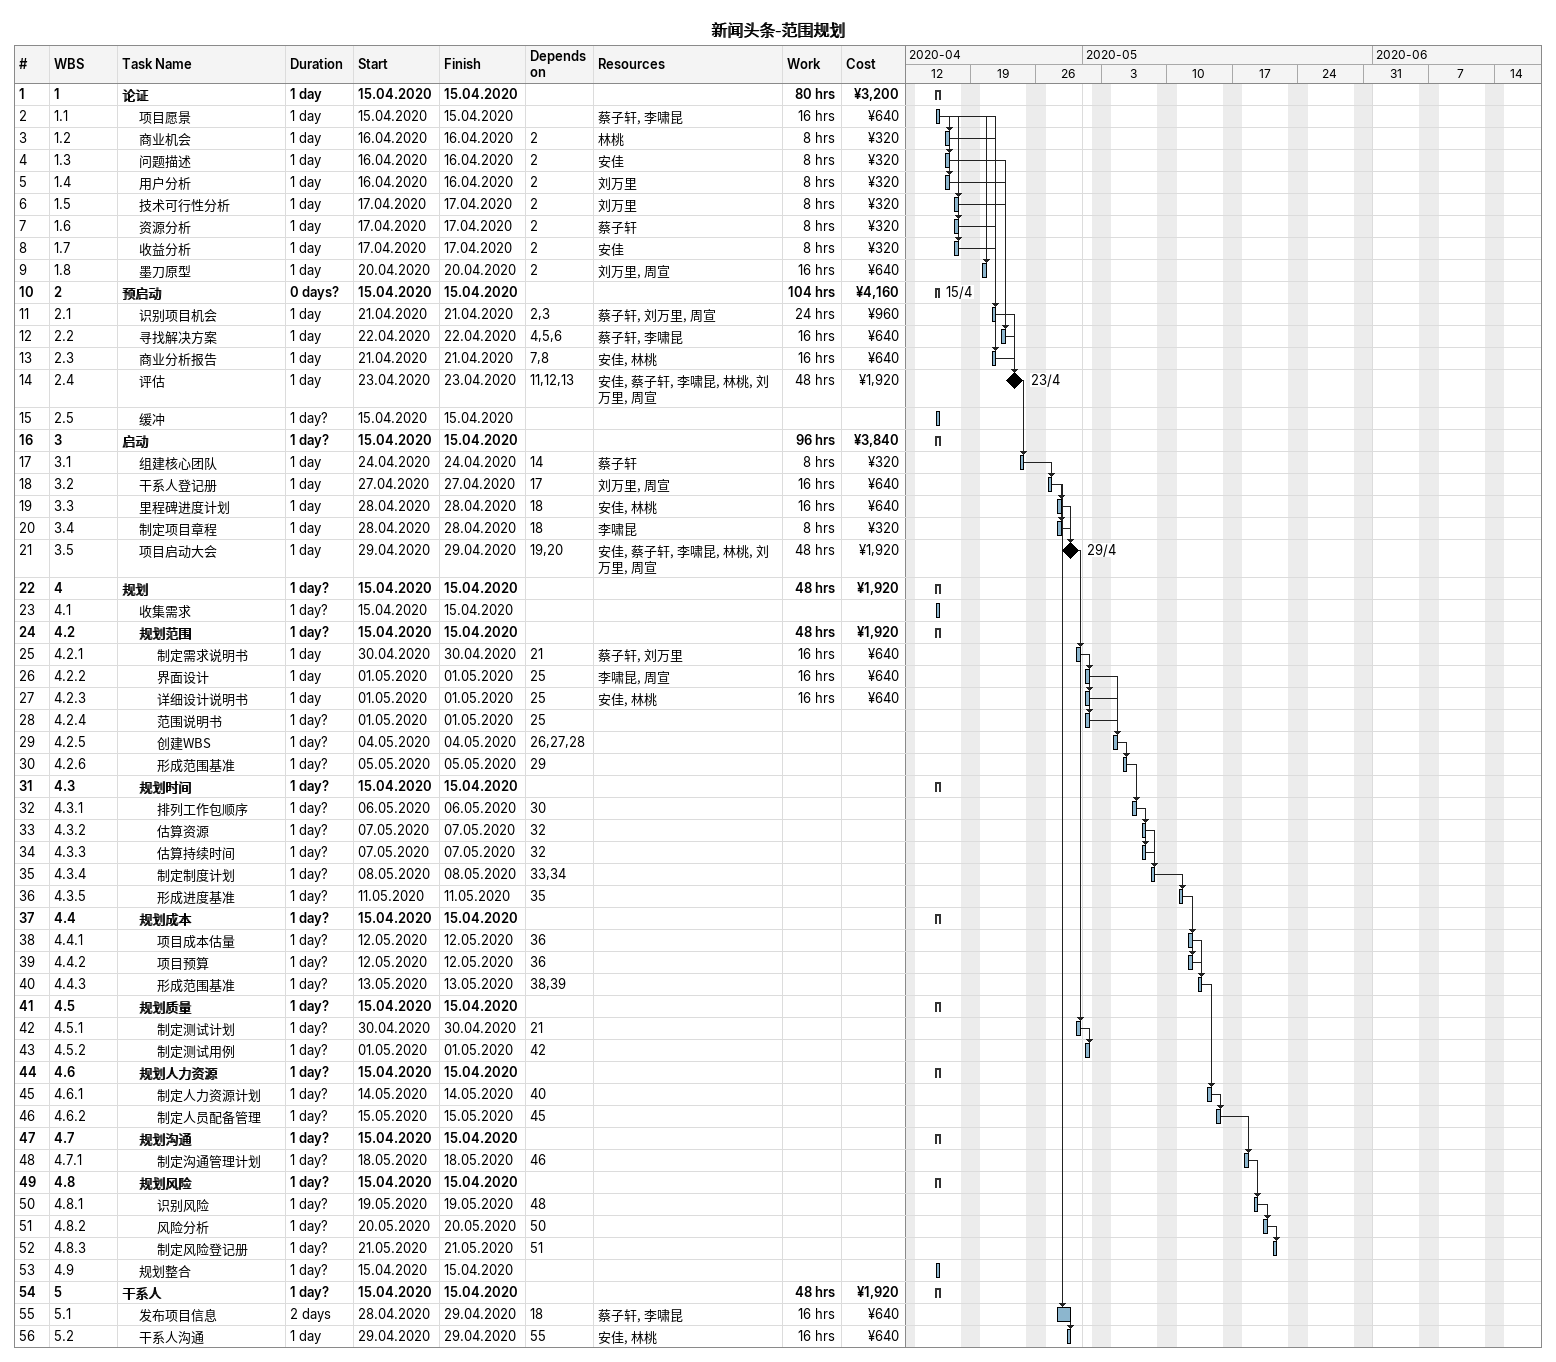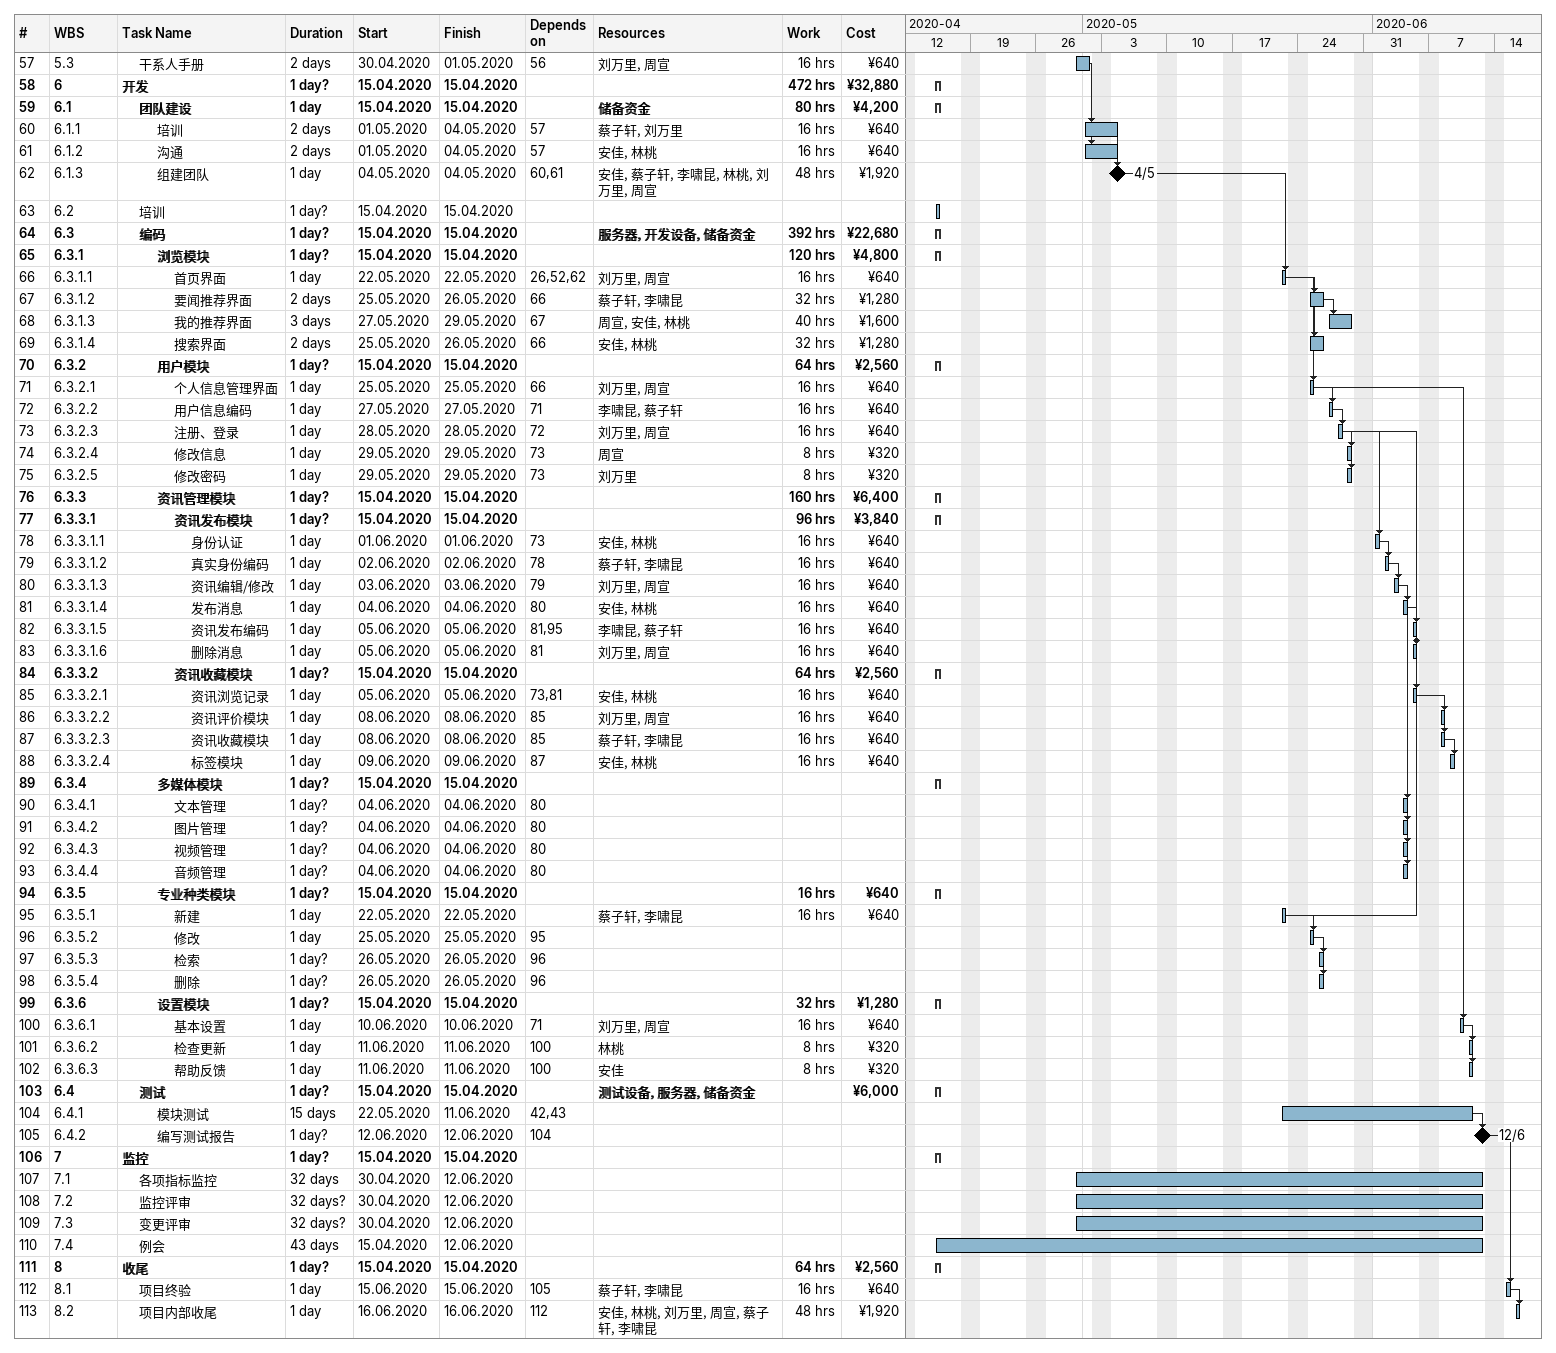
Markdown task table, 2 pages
新闻头条-范围规划

| ID | WBS | Task | Duration | Start | Finish | Predecessors | Resources | Work (h) | Cost (¥) |
|---|---|---|---|---|---|---|---|---|---|
| 1 | 1 | **论证** | 1d | 2020-04-15 | 2020-04-15 |  |  | 80 | 3200 |
| 2 | 1.1 | 项目愿景 | 1d | 2020-04-15 | 2020-04-15 |  | 蔡子轩, 李啸昆 | 16 | 640 |
| 3 | 1.2 | 商业机会 | 1d | 2020-04-16 | 2020-04-16 | 2 | 林桃 | 8 | 320 |
| 4 | 1.3 | 问题描述 | 1d | 2020-04-16 | 2020-04-16 | 2 | 安佳 | 8 | 320 |
| 5 | 1.4 | 用户分析 | 1d | 2020-04-16 | 2020-04-16 | 2 | 刘万里 | 8 | 320 |
| 6 | 1.5 | 技术可行性分析 | 1d | 2020-04-17 | 2020-04-17 | 2 | 刘万里 | 8 | 320 |
| 7 | 1.6 | 资源分析 | 1d | 2020-04-17 | 2020-04-17 | 2 | 蔡子轩 | 8 | 320 |
| 8 | 1.7 | 收益分析 | 1d | 2020-04-17 | 2020-04-17 | 2 | 安佳 | 8 | 320 |
| 9 | 1.8 | 墨刀原型 | 1d | 2020-04-20 | 2020-04-20 | 2 | 刘万里, 周宣 | 16 | 640 |
| 10 | 2 | **预启动** | 0d? | 2020-04-15 | 2020-04-15 |  |  | 104 | 4160 |
| 11 | 2.1 | 识别项目机会 | 1d | 2020-04-21 | 2020-04-21 | 2, 3 | 蔡子轩, 刘万里, 周宣 | 24 | 960 |
| 12 | 2.2 | 寻找解决方案 | 1d | 2020-04-22 | 2020-04-22 | 4, 5, 6 | 蔡子轩, 李啸昆 | 16 | 640 |
| 13 | 2.3 | 商业分析报告 | 1d | 2020-04-21 | 2020-04-21 | 7, 8 | 安佳, 林桃 | 16 | 640 |
| 14 | 2.4 | 评估 | 1d | 2020-04-23 | 2020-04-23 | 11, 12, 13 | 安佳, 蔡子轩, 李啸昆, 林桃, 刘万里, 周宣 | 48 | 1920 |
| 15 | 2.5 | 缓冲 | 1d? | 2020-04-15 | 2020-04-15 |  |  |  |  |
| 16 | 3 | **启动** | 1d? | 2020-04-15 | 2020-04-15 |  |  | 96 | 3840 |
| 17 | 3.1 | 组建核心团队 | 1d | 2020-04-24 | 2020-04-24 | 14 | 蔡子轩 | 8 | 320 |
| 18 | 3.2 | 干系人登记册 | 1d | 2020-04-27 | 2020-04-27 | 17 | 刘万里, 周宣 | 16 | 640 |
| 19 | 3.3 | 里程碑进度计划 | 1d | 2020-04-28 | 2020-04-28 | 18 | 安佳, 林桃 | 16 | 640 |
| 20 | 3.4 | 制定项目章程 | 1d | 2020-04-28 | 2020-04-28 | 18 | 李啸昆 | 8 | 320 |
| 21 | 3.5 | 项目启动大会 | 1d | 2020-04-29 | 2020-04-29 | 19, 20 | 安佳, 蔡子轩, 李啸昆, 林桃, 刘万里, 周宣 | 48 | 1920 |
| 22 | 4 | **规划** | 1d? | 2020-04-15 | 2020-04-15 |  |  | 48 | 1920 |
| 23 | 4.1 | 收集需求 | 1d? | 2020-04-15 | 2020-04-15 |  |  |  |  |
| 24 | 4.2 | **规划范围** | 1d? | 2020-04-15 | 2020-04-15 |  |  | 48 | 1920 |
| 25 | 4.2.1 | 制定需求说明书 | 1d | 2020-04-30 | 2020-04-30 | 21 | 蔡子轩, 刘万里 | 16 | 640 |
| 26 | 4.2.2 | 界面设计 | 1d | 2020-05-01 | 2020-05-01 | 25 | 李啸昆, 周宣 | 16 | 640 |
| 27 | 4.2.3 | 详细设计说明书 | 1d | 2020-05-01 | 2020-05-01 | 25 | 安佳, 林桃 | 16 | 640 |
| 28 | 4.2.4 | 范围说明书 | 1d? | 2020-05-01 | 2020-05-01 | 25 |  |  |  |
| 29 | 4.2.5 | 创建WBS | 1d? | 2020-05-04 | 2020-05-04 | 26, 27, 28 |  |  |  |
| 30 | 4.2.6 | 形成范围基准 | 1d? | 2020-05-05 | 2020-05-05 | 29 |  |  |  |
| 31 | 4.3 | **规划时间** | 1d? | 2020-04-15 | 2020-04-15 |  |  |  |  |
| 32 | 4.3.1 | 排列工作包顺序 | 1d? | 2020-05-06 | 2020-05-06 | 30 |  |  |  |
| 33 | 4.3.2 | 估算资源 | 1d? | 2020-05-07 | 2020-05-07 | 32 |  |  |  |
| 34 | 4.3.3 | 估算持续时间 | 1d? | 2020-05-07 | 2020-05-07 | 32 |  |  |  |
| 35 | 4.3.4 | 制定制度计划 | 1d? | 2020-05-08 | 2020-05-08 | 33, 34 |  |  |  |
| 36 | 4.3.5 | 形成进度基准 | 1d? | 2020-05-11 | 2020-05-11 | 35 |  |  |  |
| 37 | 4.4 | **规划成本** | 1d? | 2020-04-15 | 2020-04-15 |  |  |  |  |
| 38 | 4.4.1 | 项目成本估量 | 1d? | 2020-05-12 | 2020-05-12 | 36 |  |  |  |
| 39 | 4.4.2 | 项目预算 | 1d? | 2020-05-12 | 2020-05-12 | 36 |  |  |  |
| 40 | 4.4.3 | 形成范围基准 | 1d? | 2020-05-13 | 2020-05-13 | 38, 39 |  |  |  |
| 41 | 4.5 | **规划质量** | 1d? | 2020-04-15 | 2020-04-15 |  |  |  |  |
| 42 | 4.5.1 | 制定测试计划 | 1d? | 2020-04-30 | 2020-04-30 | 21 |  |  |  |
| 43 | 4.5.2 | 制定测试用例 | 1d? | 2020-05-01 | 2020-05-01 | 42 |  |  |  |
| 44 | 4.6 | **规划人力资源** | 1d? | 2020-04-15 | 2020-04-15 |  |  |  |  |
| 45 | 4.6.1 | 制定人力资源计划 | 1d? | 2020-05-14 | 2020-05-14 | 40 |  |  |  |
| 46 | 4.6.2 | 制定人员配备管理 | 1d? | 2020-05-15 | 2020-05-15 | 45 |  |  |  |
| 47 | 4.7 | **规划沟通** | 1d? | 2020-04-15 | 2020-04-15 |  |  |  |  |
| 48 | 4.7.1 | 制定沟通管理计划 | 1d? | 2020-05-18 | 2020-05-18 | 46 |  |  |  |
| 49 | 4.8 | **规划风险** | 1d? | 2020-04-15 | 2020-04-15 |  |  |  |  |
| 50 | 4.8.1 | 识别风险 | 1d? | 2020-05-19 | 2020-05-19 | 48 |  |  |  |
| 51 | 4.8.2 | 风险分析 | 1d? | 2020-05-20 | 2020-05-20 | 50 |  |  |  |
| 52 | 4.8.3 | 制定风险登记册 | 1d? | 2020-05-21 | 2020-05-21 | 51 |  |  |  |
| 53 | 4.9 | 规划整合 | 1d? | 2020-04-15 | 2020-04-15 |  |  |  |  |
| 54 | 5 | **干系人** | 1d? | 2020-04-15 | 2020-04-15 |  |  | 48 | 1920 |
| 55 | 5.1 | 发布项目信息 | 2d | 2020-04-28 | 2020-04-29 | 18 | 蔡子轩, 李啸昆 | 16 | 640 |
| 56 | 5.2 | 干系人沟通 | 1d | 2020-04-29 | 2020-04-29 | 55 | 安佳, 林桃 | 16 | 640 |
| 57 | 5.3 | 干系人手册 | 2d | 2020-04-30 | 2020-05-01 | 56 | 刘万里, 周宣 | 16 | 640 |
| 58 | 6 | **开发** | 1d? | 2020-04-15 | 2020-04-15 |  |  | 472 | 32880 |
| 59 | 6.1 | **团队建设** | 1d | 2020-04-15 | 2020-04-15 |  | 储备资金 | 80 | 4200 |
| 60 | 6.1.1 | 培训 | 2d | 2020-05-01 | 2020-05-04 | 57 | 蔡子轩, 刘万里 | 16 | 640 |
| 61 | 6.1.2 | 沟通 | 2d | 2020-05-01 | 2020-05-04 | 57 | 安佳, 林桃 | 16 | 640 |
| 62 | 6.1.3 | 组建团队 | 1d | 2020-05-04 | 2020-05-04 | 60, 61 | 安佳, 蔡子轩, 李啸昆, 林桃, 刘万里, 周宣 | 48 | 1920 |
| 63 | 6.2 | 培训 | 1d? | 2020-04-15 | 2020-04-15 |  |  |  |  |
| 64 | 6.3 | **编码** | 1d? | 2020-04-15 | 2020-04-15 |  | 服务器, 开发设备, 储备资金 | 392 | 22680 |
| 65 | 6.3.1 | **浏览模块** | 1d? | 2020-04-15 | 2020-04-15 |  |  | 120 | 4800 |
| 66 | 6.3.1.1 | 首页界面 | 1d | 2020-05-22 | 2020-05-22 | 26, 52, 62 | 刘万里, 周宣 | 16 | 640 |
| 67 | 6.3.1.2 | 要闻推荐界面 | 2d | 2020-05-25 | 2020-05-26 | 66 | 蔡子轩, 李啸昆 | 32 | 1280 |
| 68 | 6.3.1.3 | 我的推荐界面 | 3d | 2020-05-27 | 2020-05-29 | 67 | 周宣, 安佳, 林桃 | 40 | 1600 |
| 69 | 6.3.1.4 | 搜索界面 | 2d | 2020-05-25 | 2020-05-26 | 66 | 安佳, 林桃 | 32 | 1280 |
| 70 | 6.3.2 | **用户模块** | 1d? | 2020-04-15 | 2020-04-15 |  |  | 64 | 2560 |
| 71 | 6.3.2.1 | 个人信息管理界面 | 1d | 2020-05-25 | 2020-05-25 | 66 | 刘万里, 周宣 | 16 | 640 |
| 72 | 6.3.2.2 | 用户信息编码 | 1d | 2020-05-27 | 2020-05-27 | 71 | 李啸昆, 蔡子轩 | 16 | 640 |
| 73 | 6.3.2.3 | 注册、登录 | 1d | 2020-05-28 | 2020-05-28 | 72 | 刘万里, 周宣 | 16 | 640 |
| 74 | 6.3.2.4 | 修改信息 | 1d | 2020-05-29 | 2020-05-29 | 73 | 周宣 | 8 | 320 |
| 75 | 6.3.2.5 | 修改密码 | 1d | 2020-05-29 | 2020-05-29 | 73 | 刘万里 | 8 | 320 |
| 76 | 6.3.3 | **资讯管理模块** | 1d? | 2020-04-15 | 2020-04-15 |  |  | 160 | 6400 |
| 77 | 6.3.3.1 | **资讯发布模块** | 1d? | 2020-04-15 | 2020-04-15 |  |  | 96 | 3840 |
| 78 | 6.3.3.1.1 | 身份认证 | 1d | 2020-06-01 | 2020-06-01 | 73 | 安佳, 林桃 | 16 | 640 |
| 79 | 6.3.3.1.2 | 真实身份编码 | 1d | 2020-06-02 | 2020-06-02 | 78 | 蔡子轩, 李啸昆 | 16 | 640 |
| 80 | 6.3.3.1.3 | 资讯编辑/修改 | 1d | 2020-06-03 | 2020-06-03 | 79 | 刘万里, 周宣 | 16 | 640 |
| 81 | 6.3.3.1.4 | 发布消息 | 1d | 2020-06-04 | 2020-06-04 | 80 | 安佳, 林桃 | 16 | 640 |
| 82 | 6.3.3.1.5 | 资讯发布编码 | 1d | 2020-06-05 | 2020-06-05 | 81, 95 | 李啸昆, 蔡子轩 | 16 | 640 |
| 83 | 6.3.3.1.6 | 删除消息 | 1d | 2020-06-05 | 2020-06-05 | 81 | 刘万里, 周宣 | 16 | 640 |
| 84 | 6.3.3.2 | **资讯收藏模块** | 1d? | 2020-04-15 | 2020-04-15 |  |  | 64 | 2560 |
| 85 | 6.3.3.2.1 | 资讯浏览记录 | 1d | 2020-06-05 | 2020-06-05 | 73, 81 | 安佳, 林桃 | 16 | 640 |
| 86 | 6.3.3.2.2 | 资讯评价模块 | 1d | 2020-06-08 | 2020-06-08 | 85 | 刘万里, 周宣 | 16 | 640 |
| 87 | 6.3.3.2.3 | 资讯收藏模块 | 1d | 2020-06-08 | 2020-06-08 | 85 | 蔡子轩, 李啸昆 | 16 | 640 |
| 88 | 6.3.3.2.4 | 标签模块 | 1d | 2020-06-09 | 2020-06-09 | 87 | 安佳, 林桃 | 16 | 640 |
| 89 | 6.3.4 | **多媒体模块** | 1d? | 2020-04-15 | 2020-04-15 |  |  |  |  |
| 90 | 6.3.4.1 | 文本管理 | 1d? | 2020-06-04 | 2020-06-04 | 80 |  |  |  |
| 91 | 6.3.4.2 | 图片管理 | 1d? | 2020-06-04 | 2020-06-04 | 80 |  |  |  |
| 92 | 6.3.4.3 | 视频管理 | 1d? | 2020-06-04 | 2020-06-04 | 80 |  |  |  |
| 93 | 6.3.4.4 | 音频管理 | 1d? | 2020-06-04 | 2020-06-04 | 80 |  |  |  |
| 94 | 6.3.5 | **专业种类模块** | 1d? | 2020-04-15 | 2020-04-15 |  |  | 16 | 640 |
| 95 | 6.3.5.1 | 新建 | 1d | 2020-05-22 | 2020-05-22 |  | 蔡子轩, 李啸昆 | 16 | 640 |
| 96 | 6.3.5.2 | 修改 | 1d | 2020-05-25 | 2020-05-25 | 95 |  |  |  |
| 97 | 6.3.5.3 | 检索 | 1d? | 2020-05-26 | 2020-05-26 | 96 |  |  |  |
| 98 | 6.3.5.4 | 删除 | 1d? | 2020-05-26 | 2020-05-26 | 96 |  |  |  |
| 99 | 6.3.6 | **设置模块** | 1d? | 2020-04-15 | 2020-04-15 |  |  | 32 | 1280 |
| 100 | 6.3.6.1 | 基本设置 | 1d | 2020-06-10 | 2020-06-10 | 71 | 刘万里, 周宣 | 16 | 640 |
| 101 | 6.3.6.2 | 检查更新 | 1d | 2020-06-11 | 2020-06-11 | 100 | 林桃 | 8 | 320 |
| 102 | 6.3.6.3 | 帮助反馈 | 1d | 2020-06-11 | 2020-06-11 | 100 | 安佳 | 8 | 320 |
| 103 | 6.4 | **测试** | 1d? | 2020-04-15 | 2020-04-15 |  | 测试设备, 服务器, 储备资金 |  | 6000 |
| 104 | 6.4.1 | 模块测试 | 15d | 2020-05-22 | 2020-06-11 | 42, 43 |  |  |  |
| 105 | 6.4.2 | 编写测试报告 | 1d? | 2020-06-12 | 2020-06-12 | 104 |  |  |  |
| 106 | 7 | **监控** | 1d? | 2020-04-15 | 2020-04-15 |  |  |  |  |
| 107 | 7.1 | 各项指标监控 | 32d | 2020-04-30 | 2020-06-12 |  |  |  |  |
| 108 | 7.2 | 监控评审 | 32d? | 2020-04-30 | 2020-06-12 |  |  |  |  |
| 109 | 7.3 | 变更评审 | 32d? | 2020-04-30 | 2020-06-12 |  |  |  |  |
| 110 | 7.4 | 例会 | 43d | 2020-04-15 | 2020-06-12 |  |  |  |  |
| 111 | 8 | **收尾** | 1d? | 2020-04-15 | 2020-04-15 |  |  | 64 | 2560 |
| 112 | 8.1 | 项目终验 | 1d | 2020-06-15 | 2020-06-15 | 105 | 蔡子轩, 李啸昆 | 16 | 640 |
| 113 | 8.2 | 项目内部收尾 | 1d | 2020-06-16 | 2020-06-16 | 112 | 安佳, 林桃, 刘万里, 周宣, 蔡子轩, 李啸昆 | 48 | 1920 |
